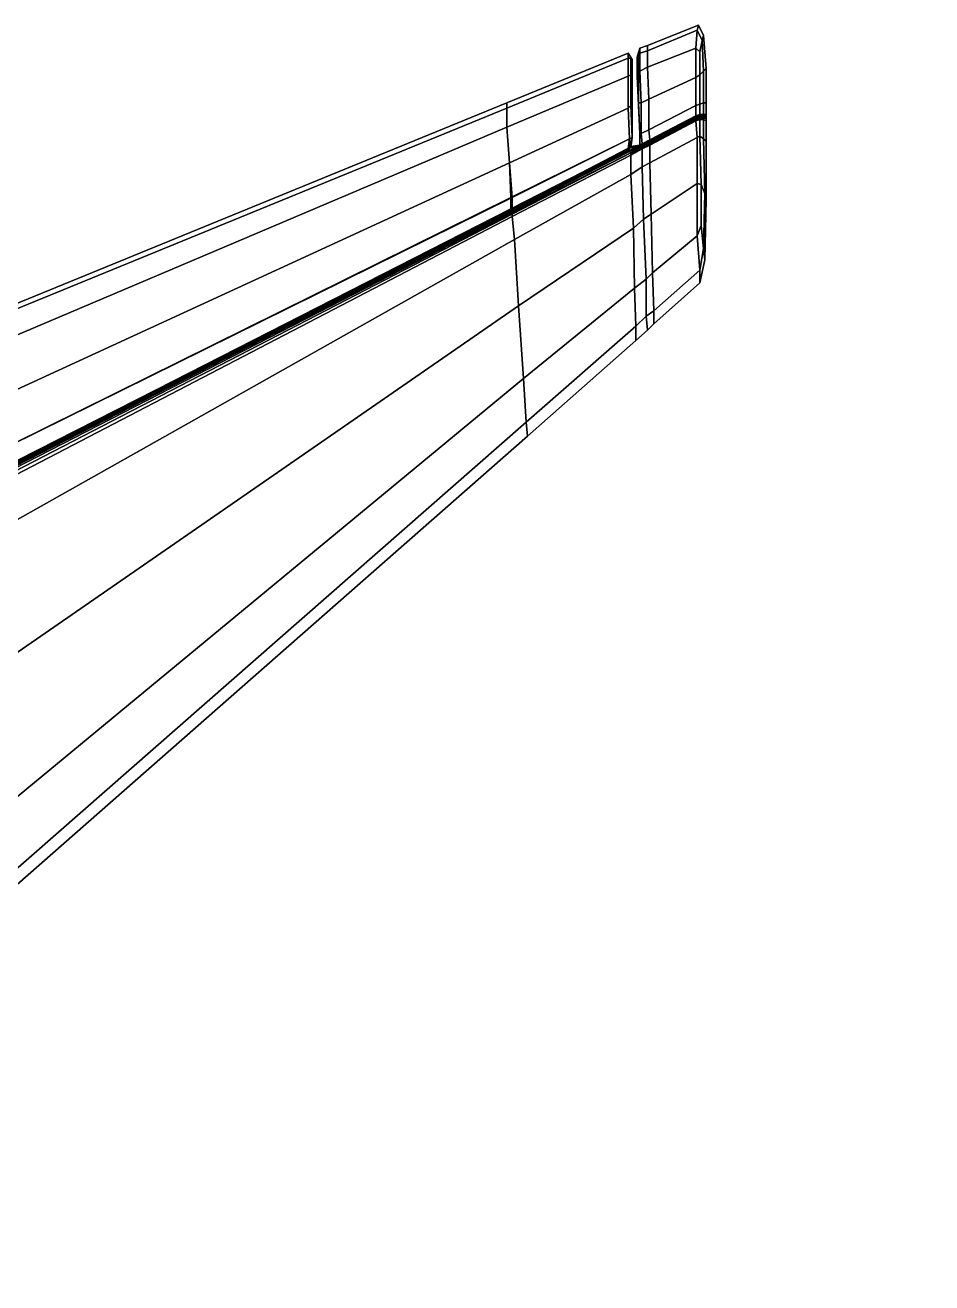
# Model space of a CAD drawing. Extents: x -0.257 to 0.257, y -0.266 to 0.229.
# Drawn here: x 0.0401 to 0.1111, y 0.1307 to 0.2293 of the extents above; entities that cross this region are included whole.
import ezdxf

# ---------------------------------------------------------------- set-up
doc = ezdxf.new("R2010")
doc.units = 0
doc.layers.add('LOWPOLY_AIRPLANE_PLANEBODY', color=252, linetype='CONTINUOUS')

msp = doc.modelspace()

# ---------------------------------------------------------------- meshes
at = {"layer": 'LOWPOLY_AIRPLANE_PLANEBODY'}
mesh = msp.add_polyface(dxfattribs=at)
corners = [(0.0931, 0.2281, 0.0698), (0.0929, 0.2272, 0.07), (0.0926, 0.2275, 0.07), (0.0927, 0.2289, 0.0698), (0.0932, 0.2285, 0.0696), (0.0928, 0.2293, 0.0696), (0.0931, 0.2281, 0.0694), (0.0927, 0.2289, 0.0694), (0.0929, 0.2272, 0.0692), (0.0926, 0.2275, 0.0692), (0.0929, 0.2254, 0.0702), (0.0929, 0.2231, 0.0704), (0.0926, 0.223, 0.0704), (0.0926, 0.2252, 0.0702), (0.0929, 0.2254, 0.069), (0.0926, 0.2252, 0.0689), (0.0926, 0.223, 0.0687), (0.0929, 0.2231, 0.0689), (0.0934, 0.2259, 0.0696), (0.0932, 0.2257, 0.0693), (0.0932, 0.2232, 0.0692), (0.0934, 0.2232, 0.0696), (0.0932, 0.2257, 0.0699), (0.0932, 0.2232, 0.07), (0.0932, 0.2222, 0.0701), (0.0934, 0.2222, 0.0696), (0.0934, 0.2221, 0.0696), (0.0932, 0.2221, 0.0701), (0.0929, 0.2223, 0.0704), (0.0926, 0.2222, 0.0705), (0.0929, 0.2222, 0.0704), (0.0926, 0.2221, 0.0705), (0.0932, 0.2223, 0.0701), (0.0934, 0.2223, 0.0696), (0.0932, 0.2223, 0.0692), (0.0932, 0.2222, 0.0692), (0.0929, 0.2223, 0.0688), (0.0926, 0.2222, 0.0687), (0.0926, 0.2221, 0.0687), (0.0929, 0.2222, 0.0688), (0.0889, 0.2235, 0.0683), (0.0889, 0.2211, 0.0679), (0.0888, 0.226, 0.0687), (0.0888, 0.2273, 0.069), (0.0888, 0.2277, 0.0692), (0.0888, 0.2273, 0.0694), (0.0888, 0.226, 0.0696), (0.0889, 0.2235, 0.0698), (0.0889, 0.2211, 0.0699), (0.0929, 0.2221, 0.0704), (0.0929, 0.2221, 0.0688), (0.0932, 0.2221, 0.0692)]
mesh.append_faces([[corners[k] for k in face] for face in [(0, 1, 2, 3), (4, 0, 3, 5), (6, 4, 5, 7), (8, 6, 7, 9), (10, 11, 12, 13), (1, 10, 13, 2), (14, 15, 16, 17), (8, 9, 15, 14), (18, 19, 20, 21), (4, 6, 19, 18), (22, 18, 21, 23), (0, 4, 18, 22), (24, 25, 26, 27), (28, 29, 12, 11), (30, 31, 29, 28), (32, 33, 25, 24), (23, 21, 33, 32), (33, 34, 35, 25), (21, 20, 34, 33), (36, 37, 38, 39), (17, 16, 37, 36), (16, 15, 40, 41), (15, 9, 42, 40), (9, 7, 43, 42), (7, 5, 44, 43), (5, 3, 45, 44), (3, 2, 46, 45), (2, 13, 47, 46), (13, 12, 48, 47), (49, 30, 24, 27), (30, 28, 32, 24), (28, 11, 23, 32), (11, 10, 22, 23), (10, 1, 0, 22), (8, 14, 19, 6), (14, 17, 20, 19), (17, 36, 34, 20), (36, 39, 35, 34), (39, 50, 51, 35)]])
mesh = msp.add_polyface(dxfattribs=at)
corners = [(0.0881, 0.2269, 0.069), (0.088, 0.2268, 0.0691), (0.088, 0.2253, 0.0691), (0.0881, 0.2256, 0.0687), (0.0881, 0.2269, 0.0693), (0.0881, 0.2256, 0.0695), (0.089, 0.2201, 0.0699), (0.089, 0.22, 0.0699), (0.0884, 0.2197, 0.0698), (0.0884, 0.2198, 0.0698), (0.089, 0.2202, 0.0699), (0.0884, 0.2199, 0.0698), (0.0884, 0.2199, 0.0676), (0.0884, 0.2198, 0.0676), (0.089, 0.2201, 0.0678), (0.089, 0.2202, 0.0678), (0.0884, 0.2197, 0.0676), (0.089, 0.22, 0.0678), (0.0882, 0.2257, 0.0686), (0.0883, 0.2232, 0.0682), (0.0889, 0.2235, 0.0683), (0.0888, 0.226, 0.0687), (0.0883, 0.2208, 0.0678), (0.0889, 0.2211, 0.0679), (0.0882, 0.2271, 0.0689), (0.0888, 0.2273, 0.069), (0.0888, 0.2277, 0.0692), (0.0882, 0.2275, 0.0692), (0.0882, 0.2271, 0.0694), (0.0882, 0.2257, 0.0696), (0.0888, 0.2273, 0.0694), (0.0888, 0.226, 0.0696), (0.0889, 0.2235, 0.0698), (0.0889, 0.2211, 0.0699), (0.0883, 0.2208, 0.0698), (0.0883, 0.2232, 0.0697), (0.0882, 0.2199, 0.0679), (0.0884, 0.22, 0.0677), (0.0882, 0.2208, 0.068), (0.089, 0.2203, 0.0678), (0.0882, 0.2199, 0.0695), (0.0882, 0.2199, 0.0687), (0.0882, 0.2208, 0.0688), (0.0882, 0.2208, 0.0695), (0.089, 0.2203, 0.0699), (0.0884, 0.22, 0.0698), (0.0876, 0.2206, 0.0687), (0.0876, 0.2205, 0.0694), (0.0875, 0.223, 0.0694), (0.0876, 0.2228, 0.0688), (0.0876, 0.2205, 0.0679), (0.0875, 0.223, 0.0683), (0.0881, 0.2232, 0.0695), (0.0881, 0.223, 0.0689), (0.0881, 0.2232, 0.0684), (0.0882, 0.2198, 0.0696), (0.0875, 0.2198, 0.0686), (0.0874, 0.2197, 0.068), (0.088, 0.2197, 0.0695)]
mesh.append_faces([[corners[k] for k in face] for face in [(0, 1, 2, 3), (2, 1, 4, 5), (6, 7, 8, 9), (10, 6, 9, 11), (12, 13, 14, 15), (13, 16, 17, 14), (18, 19, 20, 21), (19, 22, 23, 20), (18, 24, 0, 3), (25, 26, 27, 24), (21, 25, 24, 18), (28, 29, 5, 4), (30, 31, 29, 28), (26, 30, 28, 27), (32, 33, 34, 35), (31, 32, 35, 29), (36, 37, 22, 38), (37, 39, 23, 22), (12, 15, 39, 37), (40, 41, 42, 43), (41, 36, 38, 42), (44, 45, 34, 33), (45, 40, 43, 34), (10, 11, 45, 44), (1, 0, 24, 27), (46, 47, 48, 49), (50, 46, 49, 51), (35, 52, 5, 29), (52, 53, 2, 5), (53, 54, 3, 2), (54, 19, 18, 3), (38, 22, 19, 54), (42, 38, 54, 53), (43, 42, 53, 52), (34, 43, 52, 35), (40, 45, 11, 55), (56, 57, 36, 41), (55, 58, 40, 40), (28, 4, 1, 27)]])
mesh = msp.add_polyface(dxfattribs=at)
corners = [(0.0873, 0.2271, 0.069), (0.0873, 0.2267, 0.0692), (0.0778, 0.2228, 0.0675), (0.0778, 0.2232, 0.0672), (0.0873, 0.2253, 0.0694), (0.0778, 0.2213, 0.0677), (0.0873, 0.2253, 0.0684), (0.0873, 0.2267, 0.0688), (0.0778, 0.2228, 0.067), (0.0778, 0.2213, 0.0666), (0.078, 0.2185, 0.066), (0.0781, 0.2158, 0.0656), (0.0874, 0.2204, 0.0677), (0.0873, 0.2228, 0.068), (0.0873, 0.2228, 0.0696), (0.078, 0.2185, 0.068), (0.0874, 0.2204, 0.0696), (0.0782, 0.2158, 0.0681), (0.0874, 0.2194, 0.0696), (0.0875, 0.2193, 0.0697), (0.0782, 0.2146, 0.0682), (0.0782, 0.2147, 0.0681), (0.0873, 0.2196, 0.0691), (0.0873, 0.2195, 0.0691), (0.0783, 0.2148, 0.0675), (0.0782, 0.2149, 0.0676), (0.078, 0.2147, 0.066), (0.0871, 0.2195, 0.0681), (0.0872, 0.2196, 0.068), (0.078, 0.2148, 0.066), (0.078, 0.2147, 0.0659), (0.0872, 0.2194, 0.068), (0.0782, 0.2147, 0.0678), (0.0874, 0.2194, 0.0694), (0.0874, 0.2196, 0.0694), (0.0782, 0.2149, 0.0679), (0.0781, 0.2149, 0.0657), (0.0873, 0.2196, 0.0678), (0.0873, 0.2194, 0.0678), (0.0781, 0.2147, 0.0657), (0.0782, 0.2147, 0.0654), (0.0874, 0.2194, 0.0675), (0.0238, 0.1868, 0.053), (0.0238, 0.1868, 0.0528), (0.0237, 0.187, 0.0532), (0.0237, 0.1871, 0.0531), (0.0238, 0.1872, 0.0528), (0.0236, 0.1888, 0.0531), (0.023, 0.1932, 0.0545), (0.0224, 0.1978, 0.0561), (0.0221, 0.2, 0.0568), (0.0221, 0.2004, 0.057), (0.0221, 0.2, 0.0572), (0.0224, 0.1978, 0.0576), (0.023, 0.1932, 0.0585), (0.0236, 0.1888, 0.0593), (0.0239, 0.1873, 0.0594), (0.0239, 0.1872, 0.0591), (0.024, 0.1871, 0.059), (0.0783, 0.2147, 0.0675), (0.024, 0.187, 0.0591), (0.0239, 0.1869, 0.0594), (0.0239, 0.1869, 0.0597)]
mesh.append_faces([[corners[k] for k in face] for face in [(0, 1, 2, 3), (1, 4, 5, 2), (6, 7, 8, 9), (7, 0, 3, 8), (10, 11, 12, 13), (9, 10, 13, 6), (4, 14, 15, 5), (14, 16, 17, 15), (18, 19, 20, 21), (22, 23, 24, 25), (26, 27, 28, 29), (30, 31, 27, 26), (32, 33, 18, 21), (34, 35, 17, 16), (22, 25, 35, 34), (36, 37, 12, 11), (29, 28, 37, 36), (38, 39, 40, 41), (31, 30, 39, 38), (39, 30, 42, 43), (30, 26, 44, 42), (26, 29, 45, 44), (29, 36, 46, 45), (36, 11, 47, 46), (11, 10, 48, 47), (10, 9, 49, 48), (9, 8, 50, 49), (8, 3, 51, 50), (3, 2, 52, 51), (2, 5, 53, 52), (5, 15, 54, 53), (15, 17, 55, 54), (17, 35, 56, 55), (35, 25, 57, 56), (25, 24, 58, 57), (24, 59, 60, 58), (59, 32, 61, 60), (32, 21, 62, 61)]])
mesh = msp.add_polyface(dxfattribs=at)
corners = [(0.0875, 0.2267, 0.0692), (0.0875, 0.2254, 0.0694), (0.0873, 0.2253, 0.0694), (0.0873, 0.2267, 0.0692), (0.0875, 0.2254, 0.0686), (0.0875, 0.2267, 0.0689), (0.0873, 0.2267, 0.0688), (0.0873, 0.2253, 0.0684), (0.0875, 0.2176, 0.0673), (0.0875, 0.2191, 0.0674), (0.0782, 0.2143, 0.0652), (0.0784, 0.2125, 0.065), (0.0875, 0.2193, 0.0674), (0.0782, 0.2145, 0.0652), (0.0879, 0.2046, 0.0679), (0.0879, 0.2057, 0.0671), (0.0793, 0.1982, 0.0648), (0.0794, 0.1971, 0.0659), (0.0878, 0.2087, 0.0666), (0.0791, 0.2016, 0.0642), (0.0878, 0.2087, 0.0693), (0.0879, 0.2057, 0.0687), (0.0793, 0.1982, 0.067), (0.0791, 0.2016, 0.0678), (0.0875, 0.2193, 0.0697), (0.0875, 0.2191, 0.0697), (0.0782, 0.2143, 0.0683), (0.0782, 0.2145, 0.0683), (0.0875, 0.2176, 0.0697), (0.0784, 0.2125, 0.0682), (0.0876, 0.2266, 0.069), (0.0876, 0.2251, 0.069), (0.0875, 0.2193, 0.0697), (0.0782, 0.2146, 0.0682), (0.0875, 0.2193, 0.0674), (0.0782, 0.2146, 0.0652), (0.0874, 0.2194, 0.0675), (0.0782, 0.2147, 0.0654), (0.0873, 0.2195, 0.0691), (0.0874, 0.2195, 0.0691), (0.0783, 0.2147, 0.0675), (0.0783, 0.2148, 0.0675), (0.0877, 0.2134, 0.0696), (0.0787, 0.2073, 0.0681), (0.0877, 0.2134, 0.0668), (0.0787, 0.2073, 0.0645), (0.0874, 0.2194, 0.0694), (0.0782, 0.2147, 0.0678), (0.0875, 0.2197, 0.0693), (0.0874, 0.2196, 0.0694), (0.0874, 0.2204, 0.0696), (0.0876, 0.2205, 0.0694), (0.0874, 0.2197, 0.068), (0.0875, 0.2198, 0.0686), (0.0876, 0.2206, 0.0687), (0.0876, 0.2205, 0.0679), (0.0873, 0.2196, 0.0678), (0.0874, 0.2204, 0.0677), (0.0877, 0.2195, 0.0697), (0.0873, 0.2271, 0.069), (0.0873, 0.2228, 0.068), (0.0875, 0.223, 0.0683), (0.0876, 0.2228, 0.0688), (0.0875, 0.223, 0.0694), (0.0873, 0.2228, 0.0696), (0.0877, 0.2196, 0.0695), (0.0874, 0.2194, 0.0696), (0.0872, 0.2194, 0.068), (0.0873, 0.2194, 0.0678), (0.0872, 0.2196, 0.068), (0.0871, 0.2195, 0.0681), (0.0873, 0.2196, 0.0691)]
mesh.append_faces([[corners[k] for k in face] for face in [(0, 1, 2, 3), (4, 5, 6, 7), (8, 9, 10, 11), (9, 12, 13, 10), (14, 15, 16, 17), (15, 18, 19, 16), (20, 21, 22, 23), (21, 14, 17, 22), (24, 25, 26, 27), (25, 28, 29, 26), (0, 30, 31, 1), (31, 30, 5, 4), (32, 24, 27, 33), (34, 35, 13, 12), (36, 37, 35, 34), (38, 39, 40, 41), (42, 43, 29, 28), (20, 23, 43, 42), (18, 44, 45, 19), (44, 8, 11, 45), (40, 39, 46, 47), (48, 49, 50, 51), (52, 53, 54, 55), (53, 48, 51, 54), (56, 52, 55, 57), (58, 24, 32, 32), (30, 59, 6, 5), (3, 59, 30, 0), (60, 61, 4, 7), (61, 62, 31, 4), (62, 63, 1, 31), (63, 64, 2, 1), (51, 50, 64, 63), (57, 55, 61, 60), (49, 48, 65, 66), (67, 68, 52, 56), (56, 69, 70, 67), (71, 49, 66, 46), (46, 39, 38, 71)]])
mesh = msp.add_polyface(dxfattribs=at)
corners = [(0.0932, 0.2219, 0.0701), (0.0934, 0.2218, 0.0696), (0.0934, 0.2202, 0.0696), (0.0932, 0.2204, 0.07), (0.0932, 0.222, 0.0701), (0.0934, 0.222, 0.0696), (0.0932, 0.2219, 0.0692), (0.0932, 0.2204, 0.0691), (0.0932, 0.222, 0.0692), (0.0929, 0.2219, 0.0704), (0.0929, 0.2206, 0.0704), (0.0927, 0.2205, 0.0705), (0.0926, 0.2218, 0.0705), (0.0929, 0.222, 0.0704), (0.0926, 0.2219, 0.0705), (0.0929, 0.2219, 0.0688), (0.0929, 0.222, 0.0688), (0.0926, 0.2219, 0.0686), (0.0926, 0.2218, 0.0686), (0.0929, 0.2206, 0.0687), (0.0927, 0.2205, 0.0685), (0.0929, 0.2221, 0.0688), (0.0926, 0.222, 0.0686), (0.0929, 0.2222, 0.0688), (0.0926, 0.2221, 0.0687), (0.0934, 0.2221, 0.0696), (0.0932, 0.2221, 0.0692), (0.0934, 0.2222, 0.0696), (0.0932, 0.2222, 0.0692), (0.0932, 0.2221, 0.0701), (0.0929, 0.2221, 0.0704), (0.0926, 0.222, 0.0705), (0.0929, 0.2222, 0.0704), (0.0926, 0.2221, 0.0705), (0.093, 0.2168, 0.0703), (0.0927, 0.2169, 0.0704), (0.0933, 0.2161, 0.0688), (0.0934, 0.2156, 0.0694), (0.093, 0.2168, 0.0684), (0.0927, 0.2169, 0.0682), (0.089, 0.2199, 0.0678), (0.089, 0.2185, 0.0676), (0.089, 0.22, 0.0678), (0.089, 0.2201, 0.0678), (0.089, 0.2202, 0.0678), (0.0926, 0.2222, 0.0687), (0.089, 0.2203, 0.0678), (0.0926, 0.223, 0.0687), (0.0889, 0.2211, 0.0679), (0.0926, 0.223, 0.0704), (0.0926, 0.2222, 0.0705), (0.089, 0.2203, 0.0699), (0.0889, 0.2211, 0.0699), (0.089, 0.2202, 0.0699), (0.089, 0.2201, 0.0699), (0.089, 0.22, 0.0699), (0.089, 0.2199, 0.0699), (0.089, 0.2185, 0.0699), (0.0933, 0.2161, 0.0699)]
mesh.append_faces([[corners[k] for k in face] for face in [(0, 1, 2, 3), (4, 5, 1, 0), (1, 6, 7, 2), (5, 8, 6, 1), (9, 10, 11, 12), (13, 9, 12, 14), (15, 16, 17, 18), (19, 15, 18, 20), (21, 22, 17, 16), (23, 24, 22, 21), (25, 26, 8, 5), (27, 28, 26, 25), (29, 25, 5, 4), (30, 13, 14, 31), (32, 30, 31, 33), (34, 35, 11, 10), (2, 7, 36, 37), (38, 19, 20, 39), (20, 18, 40, 41), (18, 17, 42, 40), (17, 22, 43, 42), (22, 24, 44, 43), (24, 45, 46, 44), (45, 47, 48, 46), (49, 50, 51, 52), (50, 33, 53, 51), (33, 31, 54, 53), (31, 14, 55, 54), (14, 12, 56, 55), (12, 11, 57, 56), (34, 10, 3, 58), (10, 9, 0, 3), (9, 13, 4, 0), (13, 30, 29, 4), (21, 16, 8, 26), (16, 15, 6, 8), (15, 19, 7, 6), (19, 38, 36, 7)]])
mesh = msp.add_polyface(dxfattribs=at)
corners = [(0.0877, 0.2196, 0.0695), (0.0877, 0.2195, 0.0697), (0.0875, 0.2193, 0.0697), (0.0874, 0.2194, 0.0696), (0.088, 0.2197, 0.0695), (0.088, 0.2196, 0.0698), (0.0882, 0.2198, 0.0696), (0.0882, 0.2197, 0.0698), (0.0884, 0.2199, 0.0698), (0.0884, 0.2198, 0.0698), (0.089, 0.2199, 0.0699), (0.089, 0.2185, 0.0699), (0.0884, 0.2182, 0.0698), (0.0884, 0.2196, 0.0698), (0.089, 0.22, 0.0699), (0.0884, 0.2197, 0.0698), (0.0892, 0.2099, 0.0696), (0.0893, 0.2069, 0.069), (0.0887, 0.2065, 0.0689), (0.0887, 0.2094, 0.0695), (0.0893, 0.2069, 0.0675), (0.0892, 0.2099, 0.067), (0.0887, 0.2094, 0.0669), (0.0887, 0.2065, 0.0673), (0.089, 0.2199, 0.0678), (0.089, 0.22, 0.0678), (0.0884, 0.2197, 0.0676), (0.0884, 0.2196, 0.0676), (0.089, 0.2185, 0.0676), (0.0884, 0.2182, 0.0675), (0.0891, 0.2145, 0.0698), (0.0885, 0.2141, 0.0697), (0.0891, 0.2145, 0.0672), (0.0885, 0.2141, 0.0671), (0.0888, 0.2054, 0.0681), (0.0879, 0.2046, 0.0679), (0.0879, 0.2057, 0.0687), (0.0875, 0.2191, 0.0697), (0.088, 0.2195, 0.0698), (0.0875, 0.2176, 0.0697), (0.0877, 0.2134, 0.0696), (0.0878, 0.2087, 0.0693), (0.0875, 0.2191, 0.0674), (0.0875, 0.2176, 0.0673), (0.0879, 0.2057, 0.0671), (0.0878, 0.2087, 0.0666), (0.0877, 0.2134, 0.0668), (0.0875, 0.2193, 0.0674), (0.0884, 0.2198, 0.0676), (0.0875, 0.2193, 0.0674), (0.0884, 0.2199, 0.0676), (0.0874, 0.2194, 0.0675), (0.0873, 0.2194, 0.0678), (0.0884, 0.22, 0.0677), (0.0875, 0.2197, 0.0693), (0.0875, 0.2198, 0.0686), (0.0882, 0.2199, 0.0687), (0.0882, 0.2199, 0.0695), (0.0882, 0.2199, 0.0679), (0.0874, 0.2197, 0.068), (0.0875, 0.2193, 0.0697)]
mesh.append_faces([[corners[k] for k in face] for face in [(0, 1, 2, 3), (4, 5, 1, 0), (6, 7, 5, 4), (8, 9, 7, 6), (10, 11, 12, 13), (14, 10, 13, 15), (16, 17, 18, 19), (20, 21, 22, 23), (24, 25, 26, 27), (28, 24, 27, 29), (30, 31, 12, 11), (16, 19, 31, 30), (32, 28, 29, 33), (21, 32, 33, 22), (18, 34, 35, 36), (13, 37, 38, 38), (13, 12, 39, 37), (12, 31, 40, 39), (31, 19, 41, 40), (19, 18, 36, 41), (29, 27, 42, 43), (34, 23, 44, 35), (23, 22, 45, 44), (22, 33, 46, 45), (33, 29, 43, 46), (27, 26, 47, 42), (26, 48, 49, 47), (48, 50, 51, 49), (52, 51, 50, 53), (54, 55, 56, 57), (58, 59, 52, 53), (54, 4, 0, 0), (57, 4, 54, 54), (9, 15, 7, 7), (5, 38, 60, 1), (15, 13, 38, 38), (38, 37, 60, 60), (7, 15, 38, 5)]])
mesh = msp.add_polyface(dxfattribs=at)
corners = [(0.2518, 0.0601, 0.0633), (0.2518, 0.061, 0.0637), (0.2451, 0.0584, 0.0629), (0.2451, 0.0574, 0.0625), (0.2518, 0.0613, 0.0639), (0.2451, 0.0587, 0.0632), (0.2451, 0.0584, 0.0634), (0.2518, 0.061, 0.0642), (0.2451, 0.0574, 0.0638), (0.2518, 0.0601, 0.0645), (0.2518, 0.0585, 0.065), (0.2451, 0.0556, 0.0643), (0.2451, 0.0556, 0.0619), (0.2518, 0.0585, 0.0627), (0.2531, 0.0612, 0.0638), (0.2531, 0.0614, 0.064), (0.2527, 0.0613, 0.064), (0.2527, 0.0611, 0.0637), (0.2531, 0.0603, 0.0634), (0.2527, 0.0601, 0.0634), (0.2531, 0.0586, 0.0651), (0.2531, 0.057, 0.0655), (0.2527, 0.0569, 0.0655), (0.2527, 0.0584, 0.0651), (0.2518, 0.0569, 0.0654), (0.2527, 0.0569, 0.0623), (0.2527, 0.0584, 0.0628), (0.2518, 0.0569, 0.0623), (0.2527, 0.0611, 0.0643), (0.2527, 0.0601, 0.0646), (0.0893, 0.2069, 0.069), (0.0893, 0.2059, 0.0682), (0.0888, 0.2054, 0.0681), (0.0887, 0.2065, 0.0689), (0.0893, 0.2069, 0.0675), (0.0887, 0.2065, 0.0673), (0.0932, 0.2118, 0.0685), (0.093, 0.2136, 0.0683), (0.0927, 0.2128, 0.068), (0.0929, 0.2101, 0.0684), (0.0933, 0.2109, 0.0692), (0.0929, 0.2091, 0.0691), (0.0932, 0.2118, 0.0698), (0.0929, 0.2101, 0.0697), (0.093, 0.2136, 0.0701), (0.0927, 0.2128, 0.0702), (0.0927, 0.2169, 0.0704), (0.093, 0.2168, 0.0703), (0.0933, 0.2161, 0.0699), (0.0934, 0.2156, 0.0694), (0.0932, 0.2204, 0.07), (0.0934, 0.2202, 0.0696), (0.0933, 0.2161, 0.0688), (0.093, 0.2168, 0.0684), (0.0927, 0.2169, 0.0682), (0.0892, 0.2099, 0.067), (0.0891, 0.2145, 0.0672), (0.0927, 0.2205, 0.0685), (0.089, 0.2185, 0.0676), (0.0927, 0.2205, 0.0705), (0.0891, 0.2145, 0.0698), (0.089, 0.2185, 0.0699), (0.0892, 0.2099, 0.0696)]
mesh.append_faces([[corners[k] for k in face] for face in [(0, 1, 2, 3), (1, 4, 5, 2), (6, 5, 4, 7), (8, 6, 7, 9), (9, 10, 11, 8), (3, 12, 13, 0), (14, 15, 16, 17), (18, 14, 17, 19), (20, 21, 22, 23), (23, 22, 24, 10), (25, 26, 13, 27), (26, 19, 0, 13), (19, 17, 1, 0), (17, 16, 4, 1), (16, 28, 7, 4), (28, 29, 9, 7), (29, 23, 10, 9), (30, 31, 32, 33), (31, 34, 35, 32), (36, 37, 38, 39), (40, 36, 39, 41), (42, 40, 41, 43), (44, 42, 43, 45), (44, 45, 46, 47), (48, 49, 40, 42), (50, 51, 49, 48), (49, 52, 36, 40), (37, 53, 54, 38), (43, 41, 31, 30), (41, 39, 34, 31), (39, 38, 55, 34), (38, 54, 56, 55), (54, 57, 58, 56), (59, 46, 60, 61), (46, 45, 62, 60), (45, 43, 30, 62), (44, 47, 48, 42), (53, 37, 36, 52)]])
mesh = msp.add_polyface(dxfattribs=at)
corners = [(0.0239, 0.1867, 0.0598), (0.0239, 0.1864, 0.0598), (0.0147, 0.1817, 0.0584), (0.0147, 0.182, 0.0584), (0.0239, 0.1869, 0.0597), (0.0147, 0.1821, 0.0583), (0.024, 0.1861, 0.0598), (0.0147, 0.1814, 0.0584), (0.024, 0.1861, 0.0522), (0.0239, 0.1864, 0.0523), (0.0147, 0.1817, 0.0501), (0.0147, 0.1814, 0.05), (0.0146, 0.1821, 0.0502), (0.0147, 0.182, 0.0501), (0.0239, 0.1867, 0.0523), (0.0238, 0.1868, 0.0524), (0.013, 0.1939, 0.0543), (0.0137, 0.1889, 0.0525), (0.023, 0.1932, 0.0545), (0.0224, 0.1978, 0.0561), (0.0144, 0.1842, 0.0509), (0.0236, 0.1888, 0.0531), (0.0221, 0.2, 0.0568), (0.0221, 0.2004, 0.057), (0.0126, 0.1965, 0.0552), (0.0127, 0.1961, 0.055), (0.0221, 0.2, 0.0572), (0.0224, 0.1978, 0.0576), (0.013, 0.1939, 0.0559), (0.0127, 0.1961, 0.0554), (0.023, 0.1932, 0.0585), (0.0236, 0.1888, 0.0593), (0.0144, 0.1842, 0.0579), (0.0137, 0.1889, 0.0569), (0.0147, 0.1823, 0.0508), (0.0237, 0.187, 0.0532), (0.0237, 0.1871, 0.0531), (0.0147, 0.1825, 0.0508), (0.0147, 0.1821, 0.0507), (0.0238, 0.1868, 0.053), (0.024, 0.1871, 0.059), (0.0149, 0.1824, 0.0577), (0.0148, 0.1826, 0.0578), (0.0239, 0.1872, 0.0591), (0.024, 0.187, 0.0591), (0.0149, 0.1823, 0.0578), (0.0146, 0.1826, 0.0506), (0.0238, 0.1872, 0.0528), (0.0238, 0.1868, 0.0528), (0.0147, 0.1821, 0.0505), (0.0239, 0.1873, 0.0594), (0.0147, 0.1826, 0.058), (0.0148, 0.1822, 0.058), (0.0239, 0.1869, 0.0594), (0.0791, 0.2016, 0.0642), (0.0787, 0.2073, 0.0645), (0.0262, 0.171, 0.0504), (0.028, 0.1594, 0.0497), (0.0784, 0.2125, 0.065), (0.0246, 0.1822, 0.0517), (0.0782, 0.2143, 0.0652), (0.0782, 0.2145, 0.0652), (0.0782, 0.2146, 0.0652), (0.0782, 0.2147, 0.0654), (0.0781, 0.2147, 0.0657), (0.0782, 0.2147, 0.0681), (0.0782, 0.2146, 0.0682), (0.0782, 0.2145, 0.0683), (0.0782, 0.2143, 0.0683), (0.0784, 0.2125, 0.0682), (0.0246, 0.1822, 0.0597), (0.0787, 0.2073, 0.0681), (0.0262, 0.171, 0.0595), (0.0791, 0.2016, 0.0678), (0.028, 0.1594, 0.0586)]
mesh.append_faces([[corners[k] for k in face] for face in [(0, 1, 2, 3), (4, 0, 3, 5), (1, 6, 7, 2), (8, 9, 10, 11), (12, 13, 14, 15), (13, 10, 9, 14), (16, 17, 18, 19), (17, 20, 21, 18), (22, 23, 24, 25), (19, 22, 25, 16), (26, 27, 28, 29), (23, 26, 29, 24), (30, 31, 32, 33), (27, 30, 33, 28), (34, 35, 36, 37), (38, 39, 35, 34), (40, 41, 42, 43), (44, 45, 41, 40), (46, 47, 21, 20), (37, 36, 47, 46), (48, 49, 12, 15), (39, 38, 49, 48), (50, 51, 32, 31), (43, 42, 51, 50), (52, 53, 4, 5), (45, 44, 53, 52), (54, 55, 56, 57), (55, 58, 59, 56), (58, 60, 8, 59), (60, 61, 9, 8), (61, 62, 14, 9), (62, 63, 15, 14), (63, 64, 48, 15), (65, 66, 0, 4), (66, 67, 1, 0), (67, 68, 6, 1), (68, 69, 70, 6), (69, 71, 72, 70), (71, 73, 74, 72)]])
mesh = msp.add_polyface(dxfattribs=at)
corners = [(0.024, 0.1861, 0.0598), (0.0246, 0.1822, 0.0597), (0.0154, 0.177, 0.0583), (0.0147, 0.1814, 0.0584), (0.0289, 0.154, 0.0566), (0.0291, 0.1529, 0.0539), (0.0205, 0.1454, 0.0519), (0.0203, 0.1465, 0.0548), (0.028, 0.1594, 0.0586), (0.0193, 0.1522, 0.0571), (0.0289, 0.154, 0.0513), (0.028, 0.1594, 0.0497), (0.0193, 0.1522, 0.0473), (0.0203, 0.1465, 0.049), (0.0246, 0.1822, 0.0517), (0.024, 0.1861, 0.0522), (0.0147, 0.1814, 0.05), (0.0154, 0.177, 0.0495), (0.0262, 0.171, 0.0595), (0.0173, 0.1648, 0.0581), (0.0262, 0.171, 0.0504), (0.0173, 0.1648, 0.048), (0.0183, 0.1513, 0.0569), (0.0193, 0.1456, 0.0546), (0.0189, 0.1449, 0.0545), (0.0178, 0.149, 0.0575), (0.0195, 0.1445, 0.0517), (0.0193, 0.1456, 0.0487), (0.0189, 0.1449, 0.0486), (0.0191, 0.144, 0.0516), (0.0183, 0.1513, 0.047), (0.0179, 0.1491, 0.0462), (0.0162, 0.1641, 0.0579), (0.0156, 0.1635, 0.0584), (0.0137, 0.1761, 0.0586), (0.0143, 0.1764, 0.0581), (0.0162, 0.1641, 0.0477), (0.0157, 0.1636, 0.0473), (0.0143, 0.1764, 0.0492), (0.0138, 0.1761, 0.0489), (0.0793, 0.1982, 0.067), (0.0794, 0.1971, 0.0659), (0.0793, 0.1982, 0.0648), (0.0791, 0.2016, 0.0642), (0.0791, 0.2016, 0.0678), (0.0149, 0.1823, 0.0578), (0.0148, 0.1822, 0.058), (0.0148, 0.1826, 0.0578), (0.0149, 0.1824, 0.0577), (0.0142, 0.1611, 0.0456), (0.0137, 0.1611, 0.0444), (0.0153, 0.147, 0.0426), (0.0159, 0.147, 0.0439), (0.0148, 0.161, 0.0467), (0.0166, 0.1469, 0.0451), (0.0177, 0.144, 0.0547), (0.0171, 0.1463, 0.0575), (0.016, 0.1463, 0.0601), (0.0143, 0.1606, 0.06), (0.0172, 0.1469, 0.0467), (0.0182, 0.1431, 0.0491)]
mesh.append_faces([[corners[k] for k in face] for face in [(0, 1, 2, 3), (4, 5, 6, 7), (8, 4, 7, 9), (10, 11, 12, 13), (5, 10, 13, 6), (14, 15, 16, 17), (18, 19, 2, 1), (8, 9, 19, 18), (20, 14, 17, 21), (11, 20, 21, 12), (22, 23, 24, 25), (26, 27, 28, 29), (27, 30, 31, 28), (32, 33, 34, 35), (22, 25, 33, 32), (30, 36, 37, 31), (36, 38, 39, 37), (40, 41, 5, 4), (41, 42, 10, 5), (42, 43, 11, 10), (44, 40, 4, 8), (22, 32, 19, 9), (32, 35, 2, 19), (38, 36, 21, 17), (36, 30, 12, 21), (30, 27, 13, 12), (27, 26, 6, 13), (26, 23, 7, 6), (23, 22, 9, 7), (45, 46, 47, 48), (49, 50, 51, 52), (53, 49, 52, 54), (55, 56, 25, 24), (57, 58, 33, 25), (25, 56, 57, 57), (59, 60, 28, 31), (53, 54, 31, 37), (31, 54, 59, 59)]])

doc.saveas('drawing.dxf')
